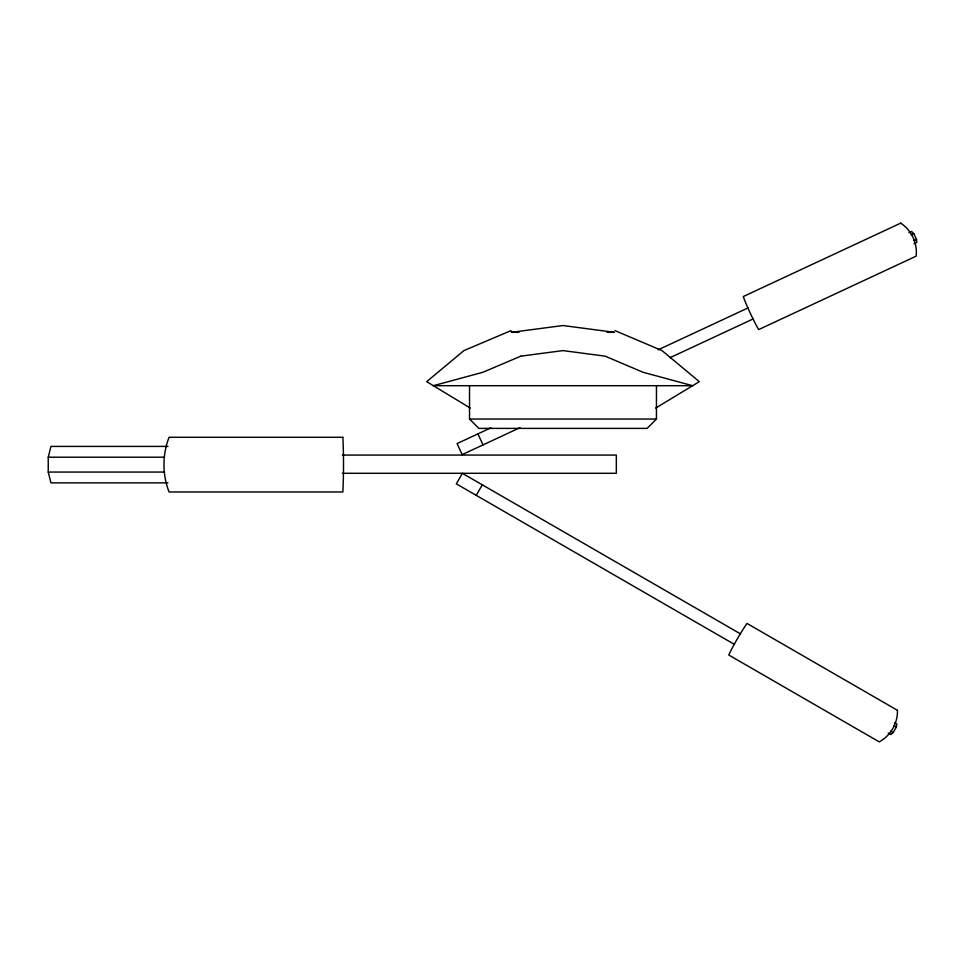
<?xml version="1.0" encoding="UTF-8"?>
<svg xmlns="http://www.w3.org/2000/svg" width="965" height="965" viewBox="0 0 965 965"><rect width="100%" height="100%" fill="white"/><g stroke="black" fill="none" stroke-linecap="round" stroke-linejoin="round"><path stroke-width="1.45" d="M888.222 733.026L890.804 734.522L893.18 732.556L896.364 727.043L896.871 723.991L894.784 722.785M167.934 482.862L50.952 482.862L48.25 472.054L48.25 457.205L50.952 446.409L167.934 446.409M476.215 495.347L482.295 484.816M656.453 386.145L656.453 419.039L647.105 428.388L478.869 428.388L469.521 419.039L469.521 386.145M655.669 408.074L699.299 381.657L662.026 350.597L615.055 330.657M490.847 427.845L457.072 443.586L462.211 454.599L519.978 427.664M658.202 349.8L748.225 307.823M908.921 232.722L911.611 231.467L913.819 233.627L916.509 239.392L916.75 242.468L914.06 243.735M911.129 234.881L913.819 233.627M913.819 240.647L916.509 239.392M670.012 357.701L753.363 318.836M470.305 408.074L426.675 381.657L463.948 350.597L510.919 330.657L511.571 332.322L562.981 325.531L614.403 332.322L606.949 332.322M511.571 332.322L519.025 332.322M469.521 419.039L656.453 419.039M342.334 455.07L616.333 455.07L616.333 473.296L342.334 473.296M48.25 457.205L164.508 457.205M48.25 472.054L164.508 472.054M740.601 633.957L462.392 473.332L456.324 483.851L734.534 644.475M893.795 725.559L896.364 727.043M890.611 731.072L893.18 732.556M477.904 433.876L483.031 444.889M900.743 223.12L743.255 296.557A25.006 2.099 65 0 0 758.659 329.596L916.147 256.159A34.595 33.896 65 0 0 900.743 223.12M520.859 356.157L482.862 372.285L433.345 385.698L692.629 385.698L643.112 372.285L605.103 356.157L562.981 350.597L520.859 356.157M342.84 437.29L169.068 437.29A75.053 74.329 -90 0 0 169.068 491.969L342.84 491.969A71.217 8.769 -90 0 0 342.84 437.29M897.462 710.312L746.982 623.426A25.006 2.099 -60 0 0 728.756 654.994L879.236 741.88A34.595 33.896 -60 0 0 897.462 710.312"/></g></svg>
